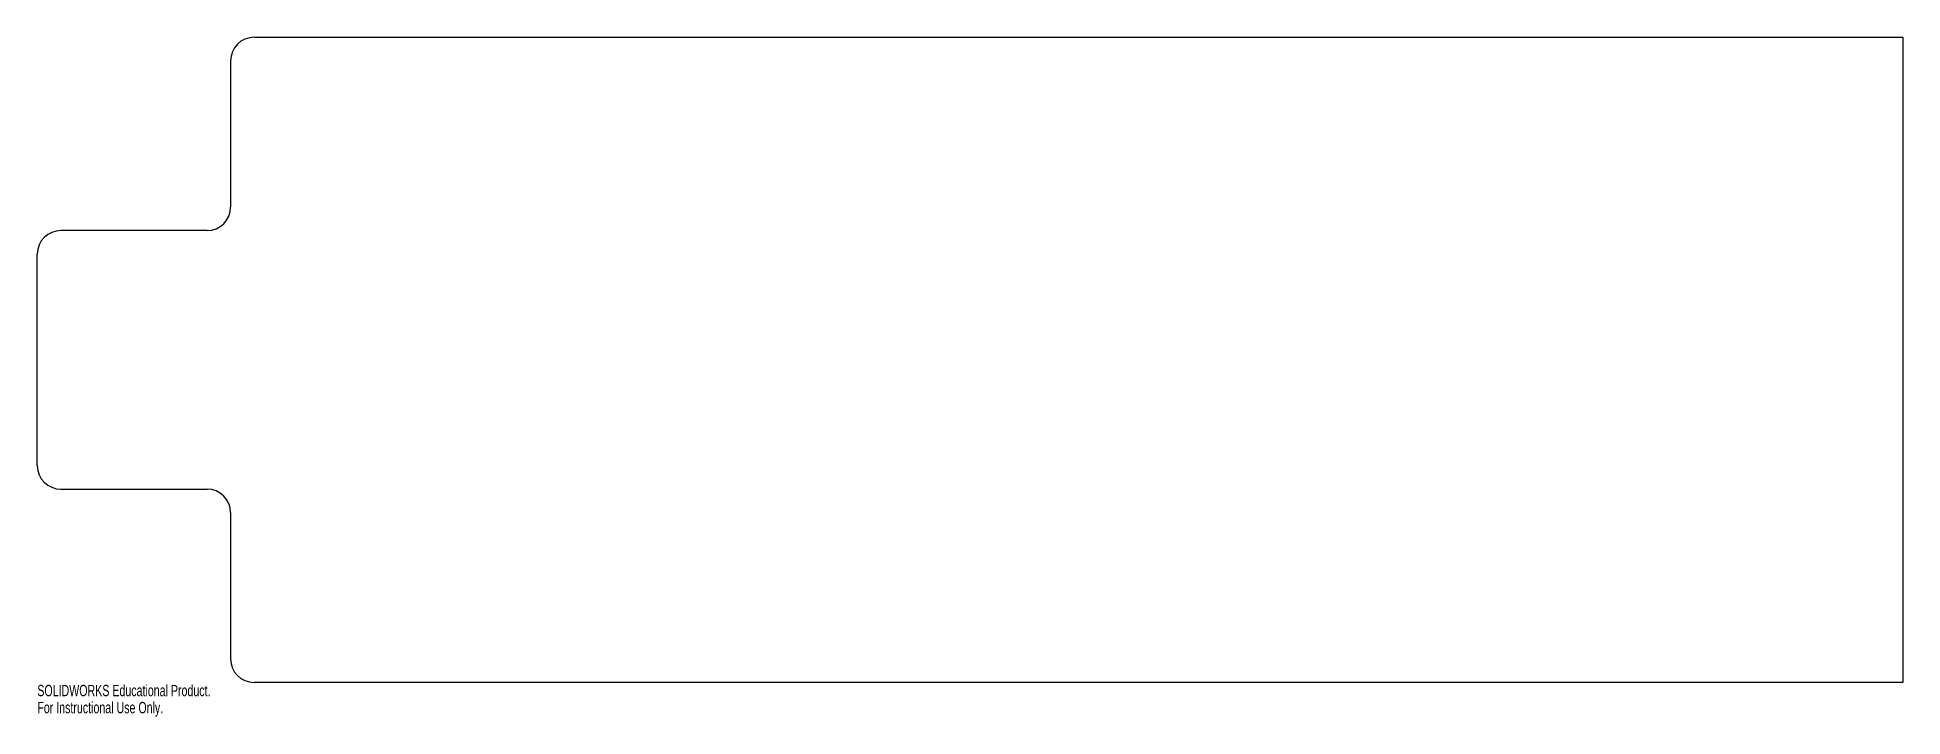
# Model space of a CAD drawing. Header units: millimetres. Extents: x -794 to 0, y -152 to 137.
import ezdxf

# ---------------------------------------------------------------- set-up
doc = ezdxf.new("R2010")
doc.units = ezdxf.units.MM
doc.styles.add('SLDTEXTSTYLE0', font='TXT', dxfattribs={"width": 0.7})

msp = doc.modelspace()

# ---------------------------------------------------------------- linework, layer by layer
at = {"color": 7, "linetype": 'Continuous', "lineweight": 25}
for p, q in [((-701.4, 137.25), (0, 137.25)), ((0, 137.25), (0, -137.25)), ((-711.4, 127.25), (-711.4, 65)), ((-721.4, 55), (-783.65, 55)), ((-793.65, -45), (-793.65, 45)), ((-783.65, -55), (-721.4, -55)), ((-711.4, -65), (-711.4, -127.25)), ((0, -137.25), (-701.4, -137.25))]:
    msp.add_line(p, q, dxfattribs=at)
for centre, start, end in [((-701.4, 127.25), 90, 180), ((-721.4, 65), 270, 0), ((-783.65, 45), 90, 180), ((-783.65, -45), 180, 270), ((-721.4, -65), 0, 90), ((-701.4, -127.25), 180, 270)]:
    msp.add_arc(centre, 10, start, end, dxfattribs=at)

# ---------------------------------------------------------------- texts
at = {"color": 7, "linetype": 'Continuous', "char_height": 4.8336, "attachment_point": 1, "style": 'SLDTEXTSTYLE0'}
for s, insert in [('SOLIDWORKS Educational Product.', (-793.65, -138.27)), ('For Instructional Use Only.', (-793.65, -145.52))]:
    msp.add_mtext(s, dxfattribs=dict(at, insert=insert))

doc.saveas('drawing.dxf')
